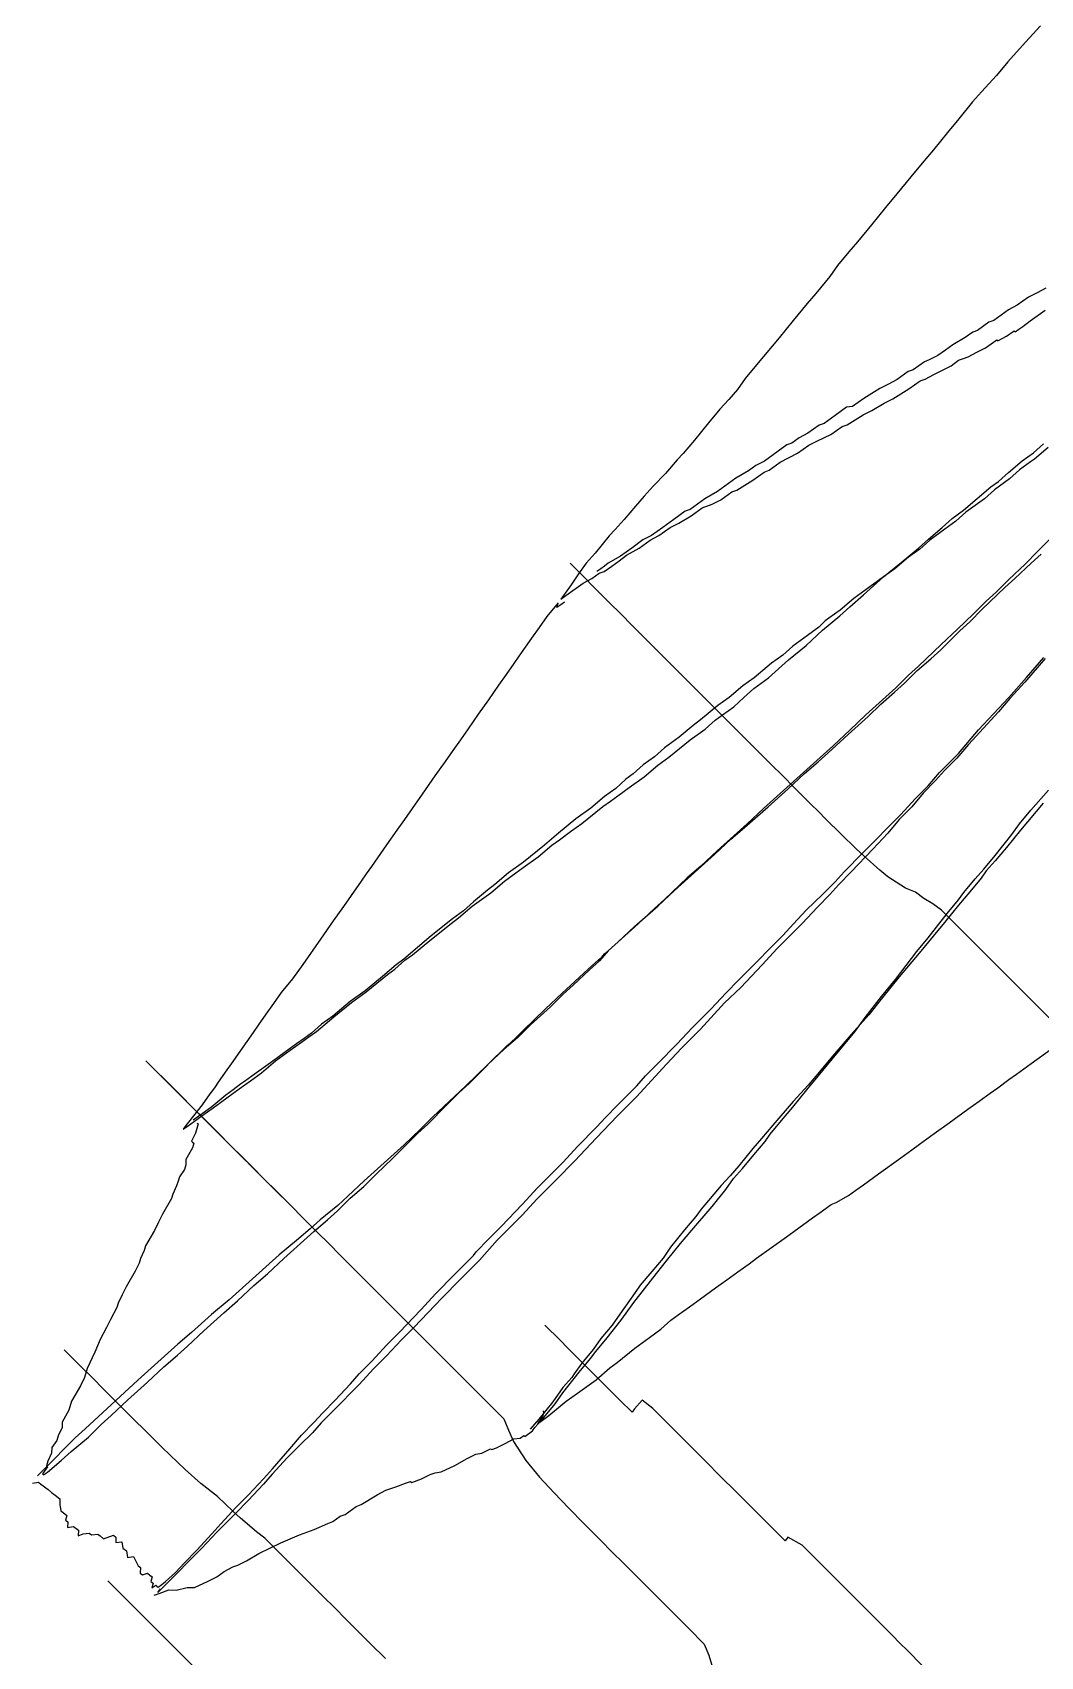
# Model space of a CAD drawing. Extents: x 432 to 1361, y 92 to 1023.
# Drawn here: x 432.2 to 592.3, y 452.8 to 710.7 of the extents above; entities that cross this region are included whole.
import ezdxf

# ---------------------------------------------------------------- set-up
doc = ezdxf.new("R2010")
doc.units = 0

msp = doc.modelspace()

# ---------------------------------------------------------------- linework, layer by layer
at = {"layer": '1', "color": 252}
for points in [[(592.268, 711.718, -183.011), (589.871, 709.136, -183.779), (587.071, 705.979, -185.259), (585.266, 703.826, -186.709), (582.868, 701.244, -187.477), (581.469, 699.666, -188.216), (579.26, 696.936, -190.378), (577.456, 694.782, -191.83), (575.247, 692.052, -193.991), (573.443, 689.899, -195.442), (571.637, 687.744, -196.892), (569.43, 685.016, -199.055), (567.626, 682.86, -200.505), (565.417, 680.133, -202.667), (563.208, 677.403, -204.828), (561.808, 675.824, -205.568), (560.004, 673.67, -207.018), (558.792, 671.943, -209.153), (556.583, 669.214, -211.314), (555.182, 667.635, -212.053), (552.975, 664.907, -214.216), (550.766, 662.177, -216.379), (547.157, 657.869, -219.28), (545.353, 655.715, -220.731), (544.141, 653.988, -222.864), (542.74, 652.41, -223.603), (541.339, 650.832, -224.341), (539.536, 648.677, -225.793), (537.326, 645.947, -227.954), (535.522, 643.795, -229.405), (534.526, 642.791, -229.433), (532.72, 640.637, -230.884), (530.728, 638.632, -230.94), (529.328, 637.053, -231.681), (527.928, 635.473, -232.422), (526.124, 633.319, -233.871), (524.723, 631.741, -234.611), (524.723, 631.741, -234.611), (523.728, 630.737, -234.64), (523.728, 630.737, -234.64), (523.728, 630.737, -234.64), (521.518, 628.008, -236.802), (520.118, 626.43, -237.541), (520.118, 626.43, -237.541), (520.118, 626.43, -237.541), (520.118, 626.43, -237.541), (518.907, 624.704, -239.675), (517.695, 622.978, -241.807), (516.481, 621.251, -243.941), (516.078, 620.676, -244.652), (516.078, 620.676, -244.652), (516.078, 620.676, -244.652), (516.078, 620.676, -244.652), (516.078, 620.676, -244.652), (516.078, 620.676, -244.652), (516.078, 620.676, -244.652), (516.078, 620.676, -244.652), (516.078, 620.676, -244.652), (517.263, 621.532, -246.017), (519.632, 623.243, -248.748), (521.005, 623.95, -251.507), (522.19, 624.807, -252.872), (522.971, 625.087, -254.949), (524.156, 625.942, -256.315), (525.34, 626.798, -257.68), (526.525, 627.653, -259.045), (528.491, 628.789, -262.487), (530.269, 630.073, -264.535), (531.641, 630.78, -267.294), (533.419, 632.064, -269.342), (534.791, 632.772, -272.102), (536.758, 633.908, -275.544), (538.535, 635.191, -277.591), (540.096, 635.751, -281.745), (541.47, 636.46, -284.504), (543.247, 637.743, -286.551), (544.028, 638.022, -288.629), (546.586, 639.586, -292.754), (548.363, 640.869, -294.801), (549.143, 641.149, -296.878), (550.92, 642.433, -298.926), (553.668, 643.849, -304.445), (555.445, 645.132, -306.492), (556.819, 645.84, -309.251), (558.972, 646.829, -314.088), (560.749, 648.112, -316.135), (561.53, 648.391, -318.212), (564.089, 649.955, -322.335), (565.461, 650.665, -325.096), (567.427, 651.799, -328.537), (568.801, 652.507, -331.296), (571.358, 654.071, -335.42), (573.135, 655.353, -337.47), (573.915, 655.635, -339.545), (575.288, 656.343, -342.305), (576.663, 657.049, -345.064), (578.036, 657.759, -347.824), (579.22, 658.614, -349.189), (580.002, 658.894, -351.265), (580.782, 659.175, -353.341), (582.155, 659.882, -356.101), (583.529, 660.591, -358.859), (585.305, 661.874, -360.907), (585.493, 661.726, -362.302), (586.867, 662.435, -365.061), (588.052, 663.29, -366.427), (588.24, 663.143, -367.82), (588.833, 663.57, -368.503), (589.425, 663.998, -369.186), (590.61, 664.854, -370.55), (592.979, 666.565, -373.281)], [(593.089, 670.047, -359.288), (591.715, 669.339, -356.528), (590.342, 668.631, -353.768), (588.564, 667.348, -351.72), (587.192, 666.639, -348.961), (584.822, 664.928, -346.23), (584.041, 664.648, -344.154), (582.264, 663.365, -342.107), (581.483, 663.085, -340.028), (580.298, 662.23, -338.664), (578.333, 661.093, -335.221), (577.148, 660.237, -333.856), (575.962, 659.383, -332.492), (574.589, 658.674, -329.732), (573.809, 658.394, -327.655), (572.032, 657.11, -325.608), (571.251, 656.831, -323.532), (569.474, 655.547, -321.483), (568.101, 654.839, -318.724), (566.729, 654.131, -315.964), (564.17, 652.566, -311.84), (562.393, 651.285, -309.793), (561.423, 651.151, -306.322), (559.646, 649.868, -304.273), (557.869, 648.585, -302.226), (557.088, 648.303, -300.15), (555.311, 647.022, -298.101), (553.938, 646.313, -295.342), (552.753, 645.458, -293.976), (551.972, 645.177, -291.899), (548.417, 642.611, -287.803), (547.044, 641.903, -285.043), (545.86, 641.047, -283.679), (543.893, 639.911, -280.236), (542.117, 638.629, -278.188), (540.932, 637.773, -276.824), (538.966, 636.637, -273.382), (536.597, 634.926, -270.65), (535.816, 634.646, -268.575), (534.039, 633.362, -266.528), (532.262, 632.079, -264.479), (530.484, 630.797, -262.431), (529.112, 630.087, -259.671), (527.334, 628.804, -257.625), (525.556, 627.522, -255.575), (523.591, 626.385, -252.133), (522.998, 625.957, -251.451), (522.998, 625.957, -251.451), (522.407, 625.529, -250.768), (521.814, 625.101, -250.084), (521.814, 625.101, -250.084), (521.814, 625.101, -250.084), (521.814, 625.101, -250.084)], [(516.644, 620.233, -248.832), (516.051, 619.805, -248.152), (516.051, 619.805, -248.152), (516.051, 619.805, -248.152), (515.458, 619.377, -247.468), (515.458, 619.377, -247.468), (515.675, 620.1, -245.364), (515.675, 620.1, -245.364), (515.675, 620.1, -245.364), (515.675, 620.1, -245.364), (515.675, 620.1, -245.364), (515.675, 620.1, -245.364), (513.87, 617.946, -246.813), (512.658, 616.22, -248.947), (511.444, 614.495, -251.08), (509.425, 611.618, -254.637), (508.618, 610.467, -256.059), (507.405, 608.741, -258.193), (506.196, 607.014, -260.326), (505.386, 605.863, -261.748), (504.577, 604.712, -263.17), (502.962, 602.411, -266.015), (501.345, 600.109, -268.858), (500.134, 598.384, -270.992), (498.922, 596.656, -273.126), (497.709, 594.931, -275.26), (496.094, 592.629, -278.103), (494.073, 589.752, -281.66), (492.458, 587.451, -284.504), (491.245, 585.724, -286.638), (490.032, 583.999, -288.771), (488.418, 581.698, -291.616), (485.993, 578.244, -295.882), (485.186, 577.094, -297.304), (484.377, 575.943, -298.726), (482.761, 573.641, -301.571), (481.549, 571.915, -303.704), (479.934, 569.614, -306.549), (477.914, 566.736, -310.104), (475.085, 562.709, -315.082), (473.469, 560.407, -317.927), (471.665, 558.253, -319.378), (470.453, 556.526, -321.511), (469.241, 554.8, -323.645), (468.029, 553.074, -325.778), (467.222, 551.924, -327.2), (465.201, 549.046, -330.756), (463.989, 547.32, -332.889), (462.777, 545.594, -335.023), (461.566, 543.868, -337.156), (461.566, 543.868, -337.156), (461.161, 543.294, -337.867), (460.757, 542.717, -338.579), (460.354, 542.142, -339.29), (459.14, 540.416, -341.422), (456.933, 537.686, -343.584), (456.529, 537.112, -344.296), (456.124, 536.535, -345.006), (456.124, 536.535, -345.006), (456.124, 536.535, -345.006), (456.124, 536.535, -345.006), (456.124, 536.535, -345.006), (456.124, 536.535, -345.006), (456.124, 536.535, -345.006), (456.124, 536.535, -345.006), (456.124, 536.535, -345.006), (456.124, 536.535, -345.006), (456.716, 536.963, -345.69), (457.901, 537.819, -347.054), (459.087, 538.675, -348.42), (460.864, 539.958, -350.469), (462.049, 540.813, -351.833), (463.234, 541.669, -353.199), (465.01, 542.953, -355.248), (466.789, 544.236, -357.295), (467.38, 544.663, -357.978), (468.565, 545.52, -359.344), (470.746, 547.378, -360.68), (471.93, 548.233, -362.046), (473.117, 549.089, -363.412), (474.893, 550.372, -365.459), (476.078, 551.228, -366.826), (477.263, 552.084, -368.191), (480.036, 554.37, -370.209), (482.81, 556.657, -372.229), (485.179, 558.368, -374.961), (488.545, 561.082, -377.661), (489.73, 561.939, -379.027), (491.318, 563.37, -379.681), (492.503, 564.226, -381.048), (495.277, 566.511, -383.067), (498.644, 569.225, -385.769), (499.827, 570.082, -387.135), (502.01, 571.939, -388.47), (504.971, 574.079, -391.885), (507.151, 575.939, -393.222), (508.929, 577.221, -395.269), (510.114, 578.077, -396.635), (512.484, 579.789, -399.365), (514.664, 581.648, -400.703), (515.85, 582.503, -402.069), (517.627, 583.786, -404.116), (519.404, 585.068, -406.165), (522.77, 587.784, -408.867), (523.956, 588.639, -410.233), (525.139, 589.494, -411.597), (526.916, 590.779, -413.646), (529.288, 592.489, -416.377), (531.469, 594.347, -417.714), (533.245, 595.631, -419.762), (536.61, 598.346, -422.464), (538.981, 600.057, -425.193), (540.57, 601.488, -425.85), (541.755, 602.343, -427.214), (543.532, 603.626, -429.263), (545.12, 605.058, -429.916), (546.71, 606.49, -430.571), (547.894, 607.345, -431.937), (549.079, 608.2, -433.302), (552.256, 611.062, -434.609), (555.03, 613.348, -436.628), (557.615, 615.783, -437.255), (560.388, 618.07, -439.275), (561.979, 619.501, -439.929), (564.159, 621.36, -441.266), (567.337, 624.221, -442.575), (570.111, 626.508, -444.595), (572.884, 628.794, -446.613), (574.473, 630.225, -447.268), (576.654, 632.083, -448.605), (578.243, 633.516, -449.26), (580.019, 634.799, -451.308), (582.202, 636.657, -452.645), (584.382, 638.516, -453.981), (585.567, 639.371, -455.346), (587.157, 640.803, -456.001), (589.337, 642.662, -457.337), (591.114, 643.944, -459.386), (592.702, 645.375, -460.039)], [(593.456, 644.785, -465.615), (591.275, 642.926, -464.278), (590.684, 642.499, -463.596), (588.906, 641.215, -461.547), (587.317, 639.784, -460.894), (584.948, 638.073, -458.163), (583.359, 636.642, -457.508), (580.396, 634.503, -454.095), (578.807, 633.073, -453.441), (577.03, 631.789, -451.393), (574.661, 630.077, -448.662), (573.072, 628.648, -448.007), (571.295, 627.364, -445.959), (569.113, 625.505, -444.622), (567.337, 624.221, -442.575), (564.374, 622.082, -439.161), (562.598, 620.798, -437.112), (560.417, 618.94, -435.777), (558.639, 617.657, -433.727), (558.047, 617.229, -433.044), (557.051, 616.226, -433.074), (555.272, 614.942, -431.026), (554.087, 614.087, -429.661), (552.903, 613.231, -428.295), (551.314, 611.8, -427.64), (549.537, 610.516, -425.593), (546.763, 608.23, -423.573), (544.987, 606.947, -421.525), (542.805, 605.088, -420.188), (541.029, 603.804, -418.14), (538.255, 601.517, -416.12), (537.069, 600.663, -414.756), (534.889, 598.803, -413.419), (532.519, 597.093, -410.687), (530.93, 595.662, -410.033), (529.153, 594.379, -407.986), (527.564, 592.948, -407.33), (526.379, 592.092, -405.965), (524.79, 590.661, -405.311), (523.014, 589.377, -403.263), (520.833, 587.519, -401.926), (518.462, 585.808, -399.196), (515.689, 583.521, -397.176), (513.507, 581.662, -395.839), (510.141, 578.948, -393.136), (507.772, 577.236, -390.406), (505.591, 575.378, -389.069), (504.406, 574.522, -387.704), (502.224, 572.663, -386.366), (500.636, 571.232, -385.712), (498.86, 569.949, -383.664), (495.493, 567.235, -380.962), (493.312, 565.376, -379.625), (491.13, 563.518, -378.288), (489.946, 562.661, -376.923), (487.765, 560.802, -375.586), (484.991, 558.516, -373.566), (482.621, 556.805, -370.836), (479.848, 554.518, -368.815), (478.071, 553.235, -366.768), (476.482, 551.804, -366.114), (475.297, 550.948, -364.747), (474.111, 550.093, -363.382), (472.335, 548.809, -361.335), (471.15, 547.954, -359.969), (469.966, 547.097, -358.605), (467.004, 544.958, -355.19), (465.818, 544.104, -353.825), (465.226, 543.676, -353.142), (464.042, 542.82, -351.776), (462.855, 541.965, -350.411), (460.674, 540.105, -349.074), (459.491, 539.25, -347.709), (457.713, 537.967, -345.661), (457.713, 537.967, -345.661)], [(593.775, 630.265, -527.171), (591.783, 628.259, -527.229), (589.789, 626.252, -527.284), (587.204, 623.818, -526.66), (585.212, 621.812, -526.717), (583.623, 620.381, -526.061), (581.63, 618.375, -526.118), (579.044, 615.941, -525.493), (576.458, 613.507, -524.867), (572.877, 610.069, -524.27), (571.287, 608.638, -523.615), (569.296, 606.632, -523.673), (567.709, 605.201, -523.018), (564.53, 602.339, -521.709), (561.945, 599.903, -521.084), (559.359, 597.47, -520.458), (556.182, 594.607, -519.15), (551.415, 590.314, -517.186), (548.237, 587.454, -515.878), (545.652, 585.018, -515.252), (540.886, 580.727, -513.289), (538.301, 578.292, -512.664), (536.12, 576.433, -511.327), (532.538, 572.996, -510.73), (530.949, 571.565, -510.074), (528.364, 569.13, -509.449), (525.186, 566.269, -508.141), (523.598, 564.838, -507.487), (522.197, 563.259, -508.225), (520.609, 561.828, -507.572), (518.023, 559.394, -506.947), (516.434, 557.963, -506.292), (514.441, 555.957, -506.35), (511.264, 553.095, -505.041), (509.272, 551.089, -505.097), (507.089, 549.23, -503.761), (504.504, 546.796, -503.135), (500.923, 543.358, -502.539), (498.338, 540.924, -501.912), (495.753, 538.49, -501.287), (493.76, 536.484, -501.343), (491.174, 534.049, -500.717), (489.587, 532.619, -500.063), (487.996, 531.188, -499.408), (486.408, 529.756, -498.754), (484.82, 528.325, -498.1), (482.234, 525.892, -497.475), (480.646, 524.461, -496.82), (477.872, 522.174, -494.8), (476.282, 520.743, -494.147), (474.101, 518.884, -492.809), (471.328, 516.597, -490.79), (469.739, 515.166, -490.135), (468.15, 513.736, -489.481), (466.562, 512.304, -488.826), (463.384, 509.442, -487.519), (460.61, 507.156, -485.498), (459.021, 505.725, -484.844), (457.432, 504.294, -484.19), (455.252, 502.434, -482.854), (453.663, 501.004, -482.199), (450.485, 498.142, -480.891), (448.896, 496.711, -480.237), (444.722, 492.846, -478.956), (440.548, 488.981, -477.677), (438.96, 487.55, -477.023), (436.967, 485.544, -477.079), (435.971, 484.541, -477.107), (435.971, 484.541, -477.107), (434.974, 483.537, -477.136), (432.981, 481.53, -477.193), (432.981, 481.53, -477.193), (432.981, 481.53, -477.193), (432.981, 481.53, -477.193)], [(458.279, 537.524, -349.844), (458.467, 537.377, -351.237), (458.036, 535.93, -355.447), (457.416, 534.632, -358.262), (457.604, 534.484, -359.657), (457.792, 534.336, -361.05), (457.577, 533.613, -363.156), (456.553, 531.741, -366.682), (456.527, 530.87, -370.181), (456.311, 530.146, -372.285), (455.503, 528.995, -373.708), (455.287, 528.272, -375.814), (455.071, 527.55, -377.918), (454.451, 526.251, -380.735), (454.236, 525.528, -382.84), (452.809, 523.08, -387.079), (452.189, 521.78, -389.893), (451.569, 520.482, -392.71), (450.141, 518.033, -396.948), (449.926, 517.31, -399.052), (449.307, 516.013, -401.87), (449.091, 515.289, -403.974), (448.471, 513.99, -406.791), (447.043, 511.541, -411.029), (446.424, 510.242, -413.844), (445.804, 508.945, -416.661), (445.589, 508.222, -418.765), (444.565, 506.348, -422.293), (443.944, 505.05, -425.108), (442.922, 503.176, -428.636), (442.086, 501.154, -433.558), (440.847, 498.557, -439.19), (440.416, 497.112, -443.399), (439.797, 495.812, -446.215), (438.369, 493.364, -450.454), (437.938, 491.918, -454.664), (436.915, 490.044, -458.192), (436.887, 489.174, -461.69), (436.268, 487.875, -464.506), (436.052, 487.152, -466.612), (435.244, 486.001, -468.033), (435.217, 485.13, -471.532), (434.597, 483.832, -474.348), (434.382, 483.109, -476.453), (434.57, 482.962, -477.848), (434.57, 482.962, -477.848), (433.762, 481.812, -479.27), (433.95, 481.663, -480.664), (433.95, 481.663, -480.664), (433.95, 481.663, -480.664), (433.95, 481.663, -480.664), (433.95, 481.663, -480.664), (433.95, 481.663, -480.664), (433.95, 481.663, -480.664), (434.543, 482.09, -481.346), (436.724, 483.949, -482.682), (438.313, 485.381, -483.338), (441.086, 487.668, -485.356), (443.079, 489.673, -485.3), (444.668, 491.105, -485.954), (447.253, 493.539, -486.579), (450.431, 496.4, -487.889), (453.017, 498.835, -488.515), (455.197, 500.694, -489.851), (456.785, 502.125, -490.505), (459.371, 504.559, -491.13), (462.548, 507.421, -492.44), (464.73, 509.279, -493.777), (467.315, 511.714, -494.403), (469.496, 513.572, -495.74), (472.081, 516.006, -496.365), (475.259, 518.869, -497.673), (476.849, 520.299, -498.327), (479.03, 522.159, -499.665), (480.618, 523.589, -500.318), (481.615, 524.593, -500.29), (482.611, 525.596, -500.261), (484.791, 527.454, -501.598), (486.785, 529.461, -501.542), (489.37, 531.896, -502.167), (489.37, 531.896, -502.167), (490.367, 532.899, -502.138), (491.363, 533.902, -502.111), (493.356, 535.908, -502.053), (494.944, 537.339, -502.709), (497.934, 540.348, -502.623), (499.927, 542.355, -502.566), (501.515, 543.786, -503.221), (503.509, 545.792, -503.163), (505.5, 547.799, -503.107), (506.498, 548.802, -503.078), (507.495, 549.804, -503.05), (508.087, 550.233, -503.732), (509.082, 551.236, -503.705), (510.08, 552.239, -503.675), (513.659, 555.676, -504.272), (516.246, 558.111, -504.898), (520.42, 561.975, -506.179), (522.008, 563.406, -506.832), (522.008, 563.406, -506.832), (522.008, 563.406, -506.832), (522.008, 563.406, -506.832), (522.602, 563.834, -507.515), (522.602, 563.834, -507.515), (523.005, 564.41, -506.806), (523.598, 564.838, -507.487), (525.186, 566.269, -508.141), (527.771, 568.702, -508.766), (531.541, 571.993, -510.759), (534.127, 574.426, -511.384), (537.304, 577.289, -512.693), (540.482, 580.151, -514.001), (543.067, 582.585, -514.628), (545.249, 584.443, -515.963), (549.019, 587.733, -517.955), (550.608, 589.164, -518.609), (552.197, 590.595, -519.264), (554.781, 593.029, -519.89), (556.963, 594.888, -521.226), (558.551, 596.319, -521.88), (561.73, 599.182, -523.19), (563.319, 600.612, -523.844), (564.906, 602.044, -524.497), (566.9, 604.05, -524.44), (569.081, 605.908, -525.777), (570.67, 607.338, -526.432), (572.661, 609.346, -526.375), (574.843, 611.205, -527.712), (576.432, 612.635, -528.367), (579.422, 615.645, -528.281), (581.009, 617.076, -528.934), (583.002, 619.082, -528.879), (586.584, 622.52, -529.476), (588.173, 623.951, -530.13), (590.759, 626.384, -530.755), (592.347, 627.815, -531.409)], [(594.433, 553.415, -230.526), (592.044, 555.804, -231.102), (590.849, 557, -231.391), (589.654, 558.195, -231.678), (587.264, 560.585, -232.254), (584.875, 562.974, -232.83), (583.679, 564.169, -233.118), (581.29, 566.56, -233.694), (578.9, 568.949, -234.27), (577.705, 570.145, -234.559), (576.51, 571.339, -234.846), (575.173, 572.333, -235.383), (573.745, 573.196, -236.082), (572.399, 574.175, -236.637), (570.823, 574.827, -237.596), (568.024, 576.635, -238.892), (566.725, 577.679, -239.364), (564.223, 579.909, -240.139), (562.999, 581.064, -240.477), (560.577, 583.409, -241.108), (558.174, 585.781, -241.707), (556.977, 586.972, -242), (555.78, 588.163, -242.293), (553.387, 590.55, -242.872), (550.996, 592.938, -243.451), (549.801, 594.133, -243.739), (547.412, 596.522, -244.316), (545.022, 598.913, -244.892), (543.827, 600.107, -245.18), (541.437, 602.497, -245.756), (539.046, 604.887, -246.332), (537.852, 606.082, -246.621), (535.463, 608.472, -247.196), (533.072, 610.863, -247.773), (531.877, 612.057, -248.061), (529.488, 614.447, -248.637), (527.098, 616.837, -249.214), (525.904, 618.032, -249.501), (523.513, 620.422, -250.077), (521.124, 622.812, -250.654), (519.93, 624.007, -250.942), (517.538, 626.397, -251.519)], [(432.173, 480.379, -478.616), (432.173, 480.379, -478.616), (432.173, 480.379, -478.616), (432.173, 480.379, -478.616), (432.173, 480.379, -478.616), (432.173, 480.379, -478.616), (433.142, 480.512, -482.085), (433.519, 480.217, -484.874), (433.896, 479.922, -487.66), (434.273, 479.627, -490.449), (434.649, 479.332, -493.237), (435.216, 478.889, -497.417), (435.78, 478.446, -501.599), (436.533, 477.855, -507.174), (436.506, 476.985, -510.673), (436.668, 475.966, -515.565), (437.044, 475.672, -518.352), (437.609, 475.23, -522.535), (437.394, 474.506, -524.64), (437.771, 474.211, -527.427), (437.744, 473.34, -530.927), (438.713, 473.473, -534.396), (439.467, 472.883, -539.972), (439.439, 472.012, -543.471), (440.22, 472.291, -545.546), (441.189, 472.425, -549.017), (441.566, 472.129, -551.805), (442.535, 472.261, -555.275), (442.911, 471.967, -558.063), (443.477, 471.523, -562.244), (445.038, 472.085, -566.397), (445.416, 471.789, -569.185), (445.389, 470.918, -572.685), (446.357, 471.052, -576.155), (446.518, 470.031, -581.045), (447.083, 469.59, -585.228), (447.245, 468.572, -590.121), (448.214, 468.704, -593.59), (448.94, 467.244, -602.664), (449.317, 466.949, -605.453), (449.29, 466.077, -608.951), (449.667, 465.783, -611.74), (450.448, 466.063, -613.816), (450.824, 465.767, -616.603), (451.201, 465.472, -619.391), (450.986, 464.749, -621.496), (451.174, 464.601, -622.889), (451.362, 464.453, -624.282), (451.147, 463.73, -626.388), (451.74, 464.159, -627.072), (451.928, 464.011, -628.464), (451.928, 464.011, -628.464), (451.928, 464.011, -628.464), (452.115, 463.864, -629.858), (452.115, 463.864, -629.858), (452.115, 463.864, -629.858), (452.115, 463.864, -629.858), (452.115, 463.864, -629.858), (452.115, 463.864, -629.858), (452.115, 463.864, -629.858), (452.708, 464.291, -630.541), (453.301, 464.719, -631.223), (454.89, 466.149, -631.878), (456.29, 467.728, -631.139), (458.283, 469.735, -631.081), (460.679, 472.316, -630.313), (462.08, 473.896, -629.574), (464.477, 476.477, -628.806), (466.47, 478.483, -628.749), (468.866, 481.065, -627.981), (470.267, 482.644, -627.241), (473.068, 485.801, -625.763), (474.871, 487.955, -624.311), (476.865, 489.961, -624.255), (478.265, 491.54, -623.515), (480.258, 493.547, -623.459), (482.655, 496.128, -622.69), (484.055, 497.706, -621.95), (486.048, 499.712, -621.894), (488.446, 502.294, -621.126), (490.438, 504.302, -621.068), (493.831, 507.886, -620.272), (496.229, 510.468, -619.505), (499.216, 513.477, -619.419), (501.21, 515.484, -619.362), (502.207, 516.487, -619.334), (502.611, 517.063, -618.622), (504.603, 519.069, -618.565), (506.596, 521.075, -618.509), (509.99, 524.66, -617.713), (512.387, 527.242, -616.945), (514.378, 529.248, -616.887), (516.371, 531.255, -616.831), (518.768, 533.836, -616.062), (521.758, 536.846, -615.977), (523.157, 538.424, -615.237), (525.151, 540.43, -615.18), (528.14, 543.44, -615.096), (529.54, 545.019, -614.355), (531.533, 547.026, -614.298), (534.523, 550.034, -614.214), (536.92, 552.616, -613.446), (539.909, 555.627, -613.36), (542.306, 558.208, -612.593), (544.298, 560.214, -612.535), (547.287, 563.224, -612.45), (549.28, 565.23, -612.393), (551.274, 567.237, -612.337), (553.669, 569.819, -611.568), (555.07, 571.396, -610.828), (557.655, 573.831, -611.454), (559.649, 575.838, -611.398), (561.049, 577.417, -610.659), (564.038, 580.426, -610.572), (566.031, 582.432, -610.516), (568.024, 584.439, -610.459), (570.017, 586.444, -610.403), (572.414, 589.027, -609.634), (574.406, 591.033, -609.577), (576.211, 593.188, -608.126), (579.2, 596.197, -608.041), (582.405, 599.929, -605.851), (584.802, 602.51, -605.083), (587.198, 605.093, -604.314), (590, 608.25, -602.836), (592.8, 611.408, -601.357)], [(592.987, 611.259, -602.751), (589.784, 607.526, -604.94), (587.387, 604.945, -605.708), (585.582, 602.792, -607.159), (583.185, 600.21, -607.928), (580.789, 597.628, -608.695), (578.984, 595.473, -610.146), (576.991, 593.467, -610.203), (575.591, 591.888, -610.942), (573.598, 589.883, -610.999), (571.794, 587.728, -612.449), (569.802, 585.721, -612.506), (567.997, 583.568, -613.958), (565.6, 580.986, -614.726), (562.206, 577.401, -615.522), (560.214, 575.395, -615.579), (558.813, 573.816, -616.318), (556.821, 571.81, -616.375), (554.423, 569.228, -617.144), (552.431, 567.222, -617.201), (550.438, 565.216, -617.258), (548.041, 562.633, -618.026), (544.648, 559.048, -618.822), (542.062, 556.614, -618.196), (538.266, 552.453, -619.703), (535.277, 549.445, -619.789), (532.88, 546.863, -620.557), (530.482, 544.281, -621.325), (528.086, 541.699, -622.094), (525.096, 538.69, -622.178), (521.703, 535.105, -622.975), (518.31, 531.519, -623.771), (515.321, 528.511, -623.857), (512.331, 525.501, -623.942), (509.934, 522.92, -624.71), (505.949, 518.907, -624.824), (503.148, 515.749, -626.303), (500.159, 512.738, -626.388), (497.171, 509.73, -626.473), (492.78, 505.142, -627.298), (490.786, 503.135, -627.354), (488.391, 500.554, -628.123), (486.398, 498.547, -628.181), (484.001, 495.966, -628.949), (480.014, 491.953, -629.062), (478.023, 489.947, -629.119), (476.622, 488.368, -629.858), (474.628, 486.362, -629.915), (472.637, 484.355, -629.973), (470.24, 481.773, -630.74), (468.839, 480.195, -631.479), (466.443, 477.614, -632.248), (464.449, 475.607, -632.304), (461.46, 472.596, -632.39), (459.063, 470.015, -633.157), (457.07, 468.009, -633.215), (455.078, 466.002, -633.272), (454.082, 464.999, -633.3), (452.089, 462.993, -633.358), (452.089, 462.993, -633.358), (452.493, 463.567, -632.646)], [(451.497, 462.565, -632.675), (451.497, 462.565, -632.675), (452.277, 462.845, -634.752), (453.839, 463.406, -638.904), (454.997, 463.39, -643.768), (456.746, 463.803, -649.315), (457.904, 463.788, -654.18), (460.059, 464.777, -659.015), (461.431, 465.484, -661.774), (462.616, 466.34, -663.139), (463.989, 467.047, -665.899), (464.77, 467.328, -667.975), (466.144, 468.037, -670.735), (468.109, 469.171, -674.177), (471.636, 470.869, -681.772), (474.571, 472.136, -688.685), (476.913, 472.977, -694.912), (479.067, 473.966, -699.749), (479.848, 474.245, -701.825), (481.033, 475.101, -703.191), (481.814, 475.381, -705.267), (483.591, 476.664, -707.316), (484.372, 476.944, -709.392), (486.931, 478.509, -713.516), (488.304, 479.217, -716.276), (489.865, 479.776, -720.429), (491.426, 480.338, -724.582), (492.207, 480.618, -726.658), (492.394, 480.471, -728.052), (493.957, 481.03, -732.205), (495.33, 481.739, -734.964), (496.111, 482.019, -737.04), (497.08, 482.151, -740.511), (499.235, 483.139, -745.347), (501.2, 484.275, -748.789), (502.574, 484.983, -751.547), (503.542, 485.116, -755.019), (504.916, 485.824, -757.778), (505.104, 485.676, -759.171), (505.885, 485.956, -761.248), (507.258, 486.664, -764.007), (508.631, 487.373, -766.766), (509.6, 487.505, -770.236), (509.6, 487.505, -770.236), (510.192, 487.932, -770.919), (510.192, 487.932, -770.919), (510.192, 487.932, -770.919), (510.38, 487.785, -772.313), (511.566, 488.641, -773.678), (511.566, 488.641, -773.678), (511.566, 488.641, -773.678), (511.97, 489.216, -772.968), (513.371, 490.795, -772.228), (515.175, 492.949, -770.777), (516.387, 494.674, -768.644), (519, 497.98, -765.77), (520.804, 500.134, -764.32), (521.612, 501.283, -762.897), (523.416, 503.438, -761.447), (525.624, 506.168, -759.285), (526.432, 507.318, -757.863), (527.644, 509.045, -755.729), (530.66, 512.924, -752.144), (532.868, 515.654, -749.983), (535.077, 518.383, -747.821), (536.881, 520.537, -746.371), (540.086, 524.269, -744.181), (542.296, 526.999, -742.019), (543.507, 528.725, -739.883), (544.907, 530.304, -739.145), (546.712, 532.458, -737.695), (548.517, 534.612, -736.243), (549.325, 535.763, -734.822), (551.129, 537.917, -733.371), (552.933, 540.071, -731.921), (555.141, 542.8, -729.759), (556.946, 544.954, -728.307), (559.155, 547.683, -726.145), (562.763, 551.99, -723.243), (564.379, 554.293, -720.4), (566.992, 557.597, -717.527), (569.201, 560.327, -715.365), (572.621, 564.782, -711.07), (574.424, 566.936, -709.62), (577.442, 570.816, -706.035), (579.247, 572.972, -704.585), (580.054, 574.121, -703.161), (581.859, 576.275, -701.711), (583.259, 577.854, -700.971), (585.063, 580.007, -699.52), (587.675, 583.313, -696.647), (588.888, 585.038, -694.515), (590.692, 587.193, -693.064), (593.492, 590.349, -691.585)], [(592.658, 588.329, -696.507), (589.048, 584.02, -699.407), (586.84, 581.292, -701.569), (585.036, 579.137, -703.018), (583.637, 577.559, -703.76), (582.828, 576.407, -705.182), (581.023, 574.254, -706.633), (579.22, 572.1, -708.084), (577.011, 569.371, -710.245), (575.206, 567.217, -711.696), (572.998, 564.487, -713.859), (569.793, 560.754, -716.048), (567.181, 557.45, -718.922), (564.971, 554.721, -721.082), (562.171, 551.563, -722.562), (558.967, 547.83, -724.753), (557.161, 545.676, -726.203), (555.357, 543.522, -727.654), (552.96, 540.941, -728.423), (549.756, 537.208, -730.612), (547.95, 535.054, -732.063), (546.551, 533.476, -732.803), (544.342, 530.747, -734.963), (542.942, 529.168, -735.704), (541.541, 527.589, -736.443), (538.336, 523.857, -738.633), (537.529, 522.705, -740.056), (535.724, 520.552, -741.507), (533.515, 517.823, -743.667), (532.303, 516.097, -745.802), (530.501, 513.944, -747.253), (528.696, 511.789, -748.703), (527.886, 510.638, -750.124), (525.463, 507.186, -754.392), (524.25, 505.459, -756.525), (522.446, 503.305, -757.976), (521.235, 501.579, -760.109), (519.43, 499.425, -761.561), (518.219, 497.698, -763.694), (518.219, 497.698, -763.694), (517.814, 497.124, -764.404), (516.415, 495.546, -765.145), (514.798, 493.244, -767.99), (512.589, 490.515, -770.151), (511.19, 488.935, -770.889)], [(513.209, 491.812, -767.334), (513.398, 491.665, -768.728), (513.398, 491.665, -768.728), (513.182, 490.942, -770.834), (512.373, 489.791, -772.256), (512.373, 489.791, -772.256), (512.373, 489.791, -772.256), (512.966, 490.218, -772.939), (514.15, 491.074, -774.305), (516.925, 493.361, -776.323), (518.702, 494.645, -778.372), (521.664, 496.784, -781.785), (523.845, 498.642, -783.123), (525.029, 499.497, -784.487), (527.803, 501.785, -786.507), (530.173, 503.496, -789.238), (531.951, 504.778, -791.286), (533.538, 506.21, -791.939), (534.724, 507.067, -793.307), (536.502, 508.349, -795.354), (538.278, 509.632, -797.402), (540.647, 511.344, -800.133), (542.425, 512.627, -802.181), (544.203, 513.91, -804.228), (545.98, 515.194, -806.277), (547.164, 516.049, -807.642), (549.533, 517.761, -810.373), (551.903, 519.472, -813.103), (553.088, 520.327, -814.468), (556.05, 522.467, -817.883), (557.235, 523.321, -819.249), (559.012, 524.606, -821.298), (559.792, 524.885, -823.372), (561.758, 526.021, -826.814), (562.943, 526.877, -828.181), (564.128, 527.733, -829.546), (566.497, 529.443, -832.277), (570.052, 532.009, -836.372), (571.829, 533.293, -838.421), (573.014, 534.149, -839.785), (575.384, 535.861, -842.516), (577.754, 537.572, -845.247), (580.716, 539.71, -848.661), (582.493, 540.994, -850.708), (584.268, 542.277, -852.757), (585.454, 543.133, -854.123), (587.233, 544.417, -856.171), (588.416, 545.271, -857.536), (590.786, 546.983, -860.267), (594.341, 549.549, -864.364)], [(452.563, 545.036, -344.237), (454.485, 543.114, -343.772), (455.648, 541.95, -343.493), (458.025, 539.574, -342.919), (460.413, 537.184, -342.343), (461.608, 535.99, -342.055), (463.997, 533.6, -341.479), (465.194, 532.404, -341.191), (467.583, 530.014, -340.616), (468.778, 528.819, -340.327), (471.168, 526.429, -339.752), (472.871, 524.727, -339.342), (470.947, 526.649, -339.803), (468.6, 528.998, -340.37), (467.409, 530.189, -340.657), (465.018, 532.579, -341.234), (463.824, 533.773, -341.522), (461.434, 536.163, -342.098), (459.045, 538.553, -342.673), (457.85, 539.748, -342.961), (455.46, 542.138, -343.538), (453.071, 544.529, -344.115), (451.876, 545.723, -344.402), (450.173, 547.426, -344.812), (452.096, 545.502, -344.35), (454.444, 543.156, -343.782), (455.636, 541.963, -343.496), (458.024, 539.575, -342.92), (460.413, 537.184, -342.344), (461.608, 535.989, -342.055), (463.997, 533.6, -341.479), (465.194, 532.404, -341.191), (467.583, 530.014, -340.616), (468.778, 528.819, -340.327), (471.168, 526.429, -339.752), (473.558, 524.04, -339.175), (474.753, 522.844, -338.886), (477.142, 520.455, -338.31), (479.532, 518.066, -337.736), (480.727, 516.869, -337.446), (483.116, 514.479, -336.871), (485.506, 512.089, -336.295), (486.702, 510.894, -336.006), (489.092, 508.505, -335.43), (491.48, 506.115, -334.855), (492.675, 504.919, -334.566), (495.064, 502.53, -333.99), (497.456, 500.139, -333.415), (498.651, 498.945, -333.126), (501.04, 496.554, -332.549), (503.431, 494.164, -331.974), (504.624, 492.969, -331.685), (507.015, 490.58, -331.11), (507.785, 488.781, -331.568), (508.563, 486.992, -332.014), (510.505, 483.964, -332.225), (512.707, 481.305, -331.983), (515.016, 478.802, -331.546), (517.372, 476.363, -331.031), (519.747, 473.953, -330.479), (522.132, 471.555, -329.913), (524.519, 469.161, -329.342), (525.713, 467.966, -329.055), (528.102, 465.575, -328.48), (530.491, 463.184, -327.904), (531.687, 461.989, -327.616), (534.077, 459.599, -327.041), (536.465, 457.209, -326.465), (538.855, 454.819, -325.889), (539.561, 453.071, -325.859), (540.154, 451.115, -326.236)], [(573.47, 451.422, -750.607), (571.121, 453.77, -751.173), (569.93, 454.962, -751.461), (568.736, 456.156, -751.749), (566.346, 458.545, -752.325), (563.956, 460.935, -752.901), (562.762, 462.13, -753.19), (560.372, 464.52, -753.764), (557.982, 466.91, -754.341), (556.787, 468.106, -754.63), (554.397, 470.496, -755.205), (552.103, 471.771, -754.933), (551.699, 471.195, -755.644), (550.87, 472.042, -755.84), (548.615, 474.287, -756.386), (546.236, 476.661, -756.96), (543.846, 479.049, -757.538), (541.456, 481.438, -758.114), (539.066, 483.828, -758.69), (537.871, 485.023, -758.978), (535.481, 487.413, -759.554), (533.092, 489.803, -760.129), (531.897, 490.998, -760.417), (530.703, 492.192, -760.706), (529.007, 493.545, -761.33), (527.787, 492.17, -763.25), (527.406, 491.628, -763.92), (525.469, 493.533, -764.408), (523.114, 495.873, -764.984), (521.922, 497.062, -765.274), (519.532, 499.449, -765.852), (517.141, 501.838, -766.429), (515.945, 503.033, -766.718), (513.556, 505.422, -767.294)], [(488.213, 452.493, -473.828), (485.823, 454.884, -474.403), (484.629, 456.079, -474.691), (482.239, 458.468, -475.267), (479.849, 460.86, -475.844), (478.654, 462.054, -476.131), (476.265, 464.444, -476.708), (473.875, 466.833, -477.284), (472.68, 468.028, -477.572), (470.29, 470.419, -478.149), (469.095, 471.613, -478.436), (467.759, 472.607, -478.972), (465.217, 474.781, -479.815), (463.983, 475.921, -480.172), (462.763, 477.08, -480.504), (461.552, 478.252, -480.822), (458.911, 480.284, -481.84), (456.416, 482.522, -482.602), (453.981, 484.849, -483.257), (452.775, 486.028, -483.566), (450.372, 488.401, -484.164), (447.978, 490.783, -484.747), (445.585, 493.171, -485.327), (443.194, 495.558, -485.905), (442, 496.753, -486.193), (439.61, 499.143, -486.772), (437.22, 501.532, -487.347)], [(444.147, 464.856, -631.759), (444.981, 464.017, -631.556), (446.069, 462.93, -631.294), (448.417, 460.583, -630.729), (450.803, 458.197, -630.153), (453.193, 455.807, -629.577), (455.582, 453.418, -629.001), (457.973, 451.028, -628.425)]]:
    msp.add_polyline3d(points, dxfattribs=at)

doc.saveas('drawing.dxf')
